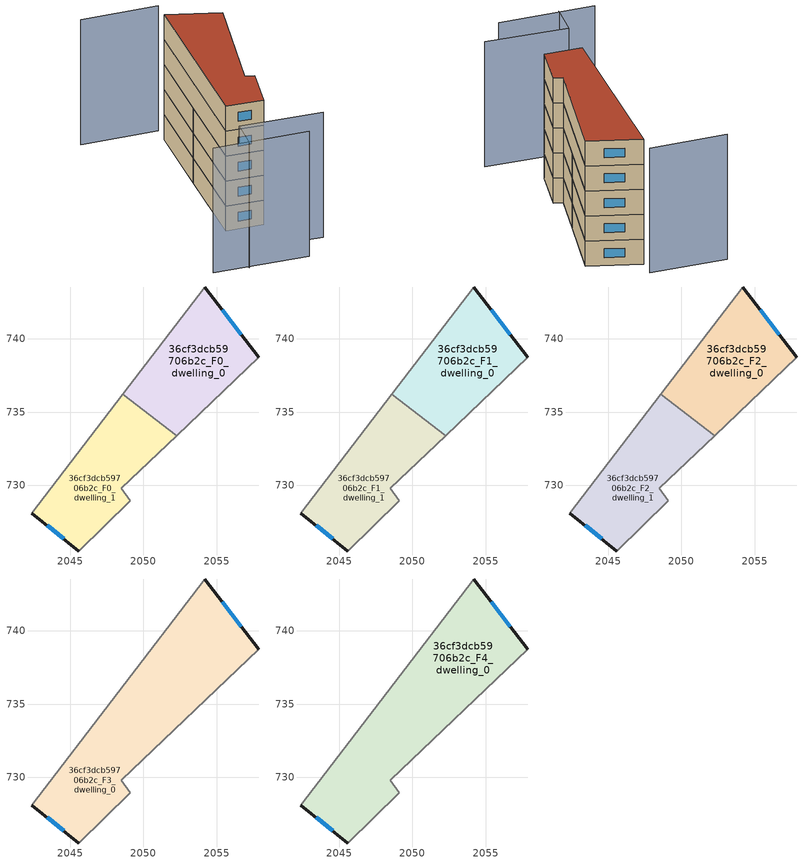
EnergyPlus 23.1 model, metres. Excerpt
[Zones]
36cf3dcb59706b2c_F0_dwelling_0
 floor ground (EU_floor_Construction): 2054.19,743.51 2057.84,738.71 2052.26,733.39 2048.59,736.2 z0
 wall outside (EU_wall_Construction): 2057.84,738.71 2054.19,743.51 z0:3
 wall adiabatic (EU_wall_Construction): 2052.26,733.39 2057.84,738.71 / 2054.19,743.51 2048.59,736.2 z0:3
 wall to 36cf3dcb59706b2c_F0_dwelling_1 (EU_wall_Construction): 2048.59,736.2 2052.26,733.39 z0:3
 window (EU_Window_Construction): 2056.65,740.28 2055.38,741.95 z0.98:2.02
36cf3dcb59706b2c_F0_dwelling_1
 floor ground (EU_floor_Construction): 2052.26,733.39 2048.48,729.79 2049.11,728.96 2045.6,725.54 2042.4,728.12 2048.59,736.2 z0
 wall outside (EU_wall_Construction): 2042.4,728.12 2045.6,725.54 z0:3
 wall adiabatic (EU_wall_Construction): 2048.59,736.2 2042.4,728.12 / 2045.6,725.54 2049.11,728.96 2048.48,729.79 2052.26,733.39 z0:3
 window (EU_Window_Construction): 2043.44,727.28 2044.56,726.37 z0.98:2.02
36cf3dcb59706b2c_F1_dwelling_0
 floor to 36cf3dcb59706b2c_F0_dwelling_0 (EU_floor_Construction): 2054.19,743.51 2057.84,738.71 2052.26,733.39 2048.59,736.2 z3
 wall outside (EU_wall_Construction): 2057.84,738.71 2054.19,743.51 z3:6
 wall adiabatic (EU_wall_Construction): 2052.26,733.39 2057.84,738.71 / 2054.19,743.51 2048.59,736.2 z3:6
 wall to 36cf3dcb59706b2c_F1_dwelling_1 (EU_wall_Construction): 2048.59,736.2 2052.26,733.39 z3:6
 window (EU_Window_Construction): 2056.65,740.28 2055.38,741.95 z3.98:5.02
36cf3dcb59706b2c_F1_dwelling_1
 floor to 36cf3dcb59706b2c_F0_dwelling_1 (EU_floor_Construction): 2052.26,733.39 2048.48,729.79 2049.11,728.96 2045.6,725.54 2042.4,728.12 2048.59,736.2 z3
 wall outside (EU_wall_Construction): 2042.4,728.12 2045.6,725.54 z3:6
 wall adiabatic (EU_wall_Construction): 2048.59,736.2 2042.4,728.12 / 2045.6,725.54 2049.11,728.96 2048.48,729.79 2052.26,733.39 z3:6
 window (EU_Window_Construction): 2043.44,727.28 2044.56,726.37 z3.98:5.02
36cf3dcb59706b2c_F2_dwelling_0
 floor to 36cf3dcb59706b2c_F1_dwelling_0 (EU_floor_Construction): 2054.19,743.51 2057.84,738.71 2052.26,733.39 2048.59,736.2 z6
 wall outside (EU_wall_Construction): 2057.84,738.71 2054.19,743.51 z6:9
 wall adiabatic (EU_wall_Construction): 2052.26,733.39 2057.84,738.71 / 2054.19,743.51 2048.59,736.2 z6:9
 wall to 36cf3dcb59706b2c_F2_dwelling_1 (EU_wall_Construction): 2048.59,736.2 2052.26,733.39 z6:9
 window (EU_Window_Construction): 2056.65,740.28 2055.38,741.95 z6.98:8.02
36cf3dcb59706b2c_F2_dwelling_1
 floor to 36cf3dcb59706b2c_F1_dwelling_1 (EU_floor_Construction): 2052.26,733.39 2048.48,729.79 2049.11,728.96 2045.6,725.54 2042.4,728.12 2048.59,736.2 z6
 wall outside (EU_wall_Construction): 2042.4,728.12 2045.6,725.54 z6:9
 wall adiabatic (EU_wall_Construction): 2048.59,736.2 2042.4,728.12 / 2045.6,725.54 2049.11,728.96 2048.48,729.79 2052.26,733.39 z6:9
 window (EU_Window_Construction): 2043.44,727.28 2044.56,726.37 z6.98:8.02
36cf3dcb59706b2c_F3_dwelling_0
 floor to 36cf3dcb59706b2c_F2_dwelling_0 (EU_floor_Construction): 2054.19,743.51 2057.84,738.71 2052.26,733.39 2048.59,736.2 z9
 floor to 36cf3dcb59706b2c_F2_dwelling_1 (EU_floor_Construction): 2052.26,733.39 2048.48,729.79 2049.11,728.96 2045.6,725.54 2042.4,728.12 2048.59,736.2 z9
 wall outside (EU_wall_Construction): 2042.4,728.12 2045.6,725.54 / 2057.84,738.71 2054.19,743.51 z9:12
 wall adiabatic (EU_wall_Construction): 2045.6,725.54 2049.11,728.96 2048.48,729.79 2057.84,738.71 / 2054.19,743.51 2042.4,728.12 z9:12
 window (EU_Window_Construction): 2043.44,727.28 2044.56,726.37 / 2056.65,740.28 2055.38,741.95 z9.98:11.02
36cf3dcb59706b2c_F4_dwelling_0
 floor to 36cf3dcb59706b2c_F3_dwelling_0 (EU_floor_Construction): 2054.19,743.51 2057.84,738.71 2048.48,729.79 2049.11,728.96 2045.6,725.54 2042.4,728.12 z12
 wall outside (EU_wall_Construction): 2042.4,728.12 2045.6,725.54 / 2057.84,738.71 2054.19,743.51 z12:15
 wall adiabatic (EU_wall_Construction): 2045.6,725.54 2049.11,728.96 2048.48,729.79 2057.84,738.71 / 2054.19,743.51 2042.4,728.12 z12:15
 window (EU_Window_Construction): 2043.44,727.28 2044.56,726.37 / 2056.65,740.28 2055.38,741.95 z12.98:14.02
 roof outside (EU_roof_Construction): 2049.11,728.96 2048.48,729.79 2057.84,738.71 2054.19,743.51 2042.4,728.12 2045.6,725.54 z15
shading: 2034.74,724.57 2042.98,718.22 / 2037.69,722.07 2039.88,724.79 / 2039.88,724.79 2046.97,719.09 / 2048.6,750.1 2055.3,744.97 z0:15
[Building]
EU S2 Campaign: North Axis=0; Terrain=City; Solar Distribution=FullExterior
[Site:Location]
Bologna: Latitude=44.5; Longitude=11.25; Time Zone=1; Elevation=37
[SizingPeriod:WeatherFileDays]
AnnualSizingPeriod: Begin Month=1; Begin Day of Month=1; End Month=12; End Day of Month=31; Day of Week for Start Day=Monday; Use Weather File Daylight Saving Period=No; Use Weather File Rain and Snow Indicators=No
[MATERIAL]
EU_InternalMass_Material: Roughness=MediumRough; Thickness=0.1; Conductivity=1; Density=1800; Specific Heat=900; Thermal Absorptance=0.9; Solar Absorptance=0.7; Visible Absorptance=0.7
[MATERIAL:NOMASS] Roughness=MediumRough; Thermal Absorptance=0.9; Solar Absorptance=0.7; Visible Absorptance=0.7
Name | Thermal Resistance
EU_wall_NoMass | 0.905828
EU_roof_NoMass | 0.37593
EU_floor_NoMass | 0.67114
[WINDOWMATERIAL:SIMPLEGLAZINGSYSTEM]
EU_Window_SimpleGlazing: UFactor=4.52486; Solar Heat Gain Coefficient=0.85; Visible Transmittance=0.85
[CONSTRUCTION]
EU_wall_Construction: EU_wall_NoMass
EU_roof_Construction: EU_roof_NoMass
EU_floor_Construction: EU_floor_NoMass
EU_Window_Construction: EU_Window_SimpleGlazing
EU_InternalMass_Construction: EU_InternalMass_Material
[ZONE] Type=1; Multiplier=1; Ceiling Height=autocalculate; Floor Area=autocalculate; Part of Total Floor Area=Yes
Name | Volume
36cf3dcb59706b2c_F0_dwelling_0 | 133.287
36cf3dcb59706b2c_F1_dwelling_0; 36cf3dcb59706b2c_F2_dwelling_0 | 133.288
36cf3dcb59706b2c_F3_dwelling_0 | 266.574
36cf3dcb59706b2c_F4_dwelling_0 | 266.586
36cf3dcb59706b2c_F0_dwelling_1 | 133.291
36cf3dcb59706b2c_F1_dwelling_1; 36cf3dcb59706b2c_F2_dwelling_1 | 133.292
[INTERNALMASS] Construction=EU_InternalMass_Construction
Name | Zone or ZoneList | Surface Area
36cf3dcb59706b2c_F0_dwelling_0_EU_InternalMass | 36cf3dcb59706b2c_F0_dwelling_0 | 44.4299
36cf3dcb59706b2c_F0_dwelling_1_EU_InternalMass | 36cf3dcb59706b2c_F0_dwelling_1 | 44.4299
36cf3dcb59706b2c_F1_dwelling_0_EU_InternalMass | 36cf3dcb59706b2c_F1_dwelling_0 | 44.4299
36cf3dcb59706b2c_F1_dwelling_1_EU_InternalMass | 36cf3dcb59706b2c_F1_dwelling_1 | 44.4299
36cf3dcb59706b2c_F2_dwelling_0_EU_InternalMass | 36cf3dcb59706b2c_F2_dwelling_0 | 44.4299
36cf3dcb59706b2c_F2_dwelling_1_EU_InternalMass | 36cf3dcb59706b2c_F2_dwelling_1 | 44.4299
36cf3dcb59706b2c_F3_dwelling_0_EU_InternalMass | 36cf3dcb59706b2c_F3_dwelling_0 | 88.8617
36cf3dcb59706b2c_F4_dwelling_0_EU_InternalMass | 36cf3dcb59706b2c_F4_dwelling_0 | 88.8617
[OTHEREQUIPMENT] Fuel Type=Electricity; Design Level Calculation Method=Watts/Area; Power per Zone Floor Area=1; Fraction Latent=0; Fraction Radiant=0; Fraction Lost=0; Carbon Dioxide Generation Rate=0; EndUse Subcategory=EU_Step8_InternalGains
Name | Zone or ZoneList or Space or SpaceList | Schedule
EU_Step8_InternalGain_36cf3dcb59706b2c_F0_dwelling_0_f000 | 36cf3dcb59706b2c_F0_dwelling_0 | EU_Step8_GainSchedule_36cf3dcb59706b2c_F0_dwelling_0_f000
EU_Step8_InternalGain_36cf3dcb59706b2c_F0_dwelling_1_f000 | 36cf3dcb59706b2c_F0_dwelling_1 | EU_Step8_GainSchedule_36cf3dcb59706b2c_F0_dwelling_1_f000
EU_Step8_InternalGain_36cf3dcb59706b2c_F1_dwelling_0_f000 | 36cf3dcb59706b2c_F1_dwelling_0 | EU_Step8_GainSchedule_36cf3dcb59706b2c_F1_dwelling_0_f000
EU_Step8_InternalGain_36cf3dcb59706b2c_F1_dwelling_1_f000 | 36cf3dcb59706b2c_F1_dwelling_1 | EU_Step8_GainSchedule_36cf3dcb59706b2c_F1_dwelling_1_f000
EU_Step8_InternalGain_36cf3dcb59706b2c_F2_dwelling_0_f000 | 36cf3dcb59706b2c_F2_dwelling_0 | EU_Step8_GainSchedule_36cf3dcb59706b2c_F2_dwelling_0_f000
EU_Step8_InternalGain_36cf3dcb59706b2c_F2_dwelling_1_f000 | 36cf3dcb59706b2c_F2_dwelling_1 | EU_Step8_GainSchedule_36cf3dcb59706b2c_F2_dwelling_1_f000
EU_Step8_InternalGain_36cf3dcb59706b2c_F3_dwelling_0_f000 | 36cf3dcb59706b2c_F3_dwelling_0 | EU_Step8_GainSchedule_36cf3dcb59706b2c_F3_dwelling_0_f000
EU_Step8_InternalGain_36cf3dcb59706b2c_F4_dwelling_0_f000 | 36cf3dcb59706b2c_F4_dwelling_0 | EU_Step8_GainSchedule_36cf3dcb59706b2c_F4_dwelling_0_f000
[ZONEVENTILATION:DESIGNFLOWRATE] Schedule=EU_AlwaysOn; Design Flow Rate Calculation Method=AirChanges/Hour; Air Changes per Hour=0.73129; Ventilation Type=Natural; Fan Pressure Rise=0; Fan Total Efficiency=1; Constant Term Coefficient=1; Temperature Term Coefficient=0; Velocity Term Coefficient=0; Velocity Squared Term Coefficient=0; Minimum Indoor Temperature=-100; Maximum Indoor Temperature=100; Delta Temperature=-100; Minimum Outdoor Temperature=-100; Maximum Outdoor Temperature=100; Maximum Wind Speed=40
Name | Zone or ZoneList or Space or SpaceList
EU_ConstantAir_36cf3dcb59706b2c_F0_dwelling_0 | 36cf3dcb59706b2c_F0_dwelling_0
EU_ConstantAir_36cf3dcb59706b2c_F0_dwelling_1 | 36cf3dcb59706b2c_F0_dwelling_1
EU_ConstantAir_36cf3dcb59706b2c_F1_dwelling_0 | 36cf3dcb59706b2c_F1_dwelling_0
EU_ConstantAir_36cf3dcb59706b2c_F1_dwelling_1 | 36cf3dcb59706b2c_F1_dwelling_1
EU_ConstantAir_36cf3dcb59706b2c_F2_dwelling_0 | 36cf3dcb59706b2c_F2_dwelling_0
EU_ConstantAir_36cf3dcb59706b2c_F2_dwelling_1 | 36cf3dcb59706b2c_F2_dwelling_1
EU_ConstantAir_36cf3dcb59706b2c_F3_dwelling_0 | 36cf3dcb59706b2c_F3_dwelling_0
EU_ConstantAir_36cf3dcb59706b2c_F4_dwelling_0 | 36cf3dcb59706b2c_F4_dwelling_0
[HVACTEMPLATE:THERMOSTAT] Constant Heating Setpoint=20; Constant Cooling Setpoint=50
EU_HeatOnly_36cf3dcb59706b2c_F0_dwelling_0; EU_HeatOnly_36cf3dcb59706b2c_F0_dwelling_1; EU_HeatOnly_36cf3dcb59706b2c_F1_dwelling_0; EU_HeatOnly_36cf3dcb59706b2c_F1_dwelling_1; EU_HeatOnly_36cf3dcb59706b2c_F2_dwelling_0; EU_HeatOnly_36cf3dcb59706b2c_F2_dwelling_1; EU_HeatOnly_36cf3dcb59706b2c_F3_dwelling_0; EU_HeatOnly_36cf3dcb59706b2c_F4_dwelling_0
[HVACTEMPLATE:ZONE:IDEALLOADSAIRSYSTEM] System Availability Schedule=EU_AlwaysOn; Maximum Heating Supply Air Temperature=50; Minimum Cooling Supply Air Temperature=13; Maximum Heating Supply Air Humidity Ratio=0.0156; Minimum Cooling Supply Air Humidity Ratio=0.0077; Heating Limit=NoLimit; Cooling Limit=NoLimit; Heating Availability Schedule=EU_AlwaysOn; Cooling Availability Schedule=EU_CoolingOff; Dehumidification Control Type=ConstantSensibleHeatRatio; Cooling Sensible Heat Ratio=0.7; Dehumidification Setpoint=60; Humidification Control Type=None; Humidification Setpoint=30; Outdoor Air Method=None; Outdoor Air Flow Rate per Person=0.00944; Outdoor Air Flow Rate per Zone Floor Area=0; Outdoor Air Flow Rate per Zone=0; Demand Controlled Ventilation Type=None; Outdoor Air Economizer Type=NoEconomizer; Heat Recovery Type=None; Sensible Heat Recovery Effectiveness=0.7; Latent Heat Recovery Effectiveness=0.65
Name | Template Thermostat
36cf3dcb59706b2c_F0_dwelling_0 | EU_HeatOnly_36cf3dcb59706b2c_F0_dwelling_0
36cf3dcb59706b2c_F0_dwelling_1 | EU_HeatOnly_36cf3dcb59706b2c_F0_dwelling_1
36cf3dcb59706b2c_F1_dwelling_0 | EU_HeatOnly_36cf3dcb59706b2c_F1_dwelling_0
36cf3dcb59706b2c_F1_dwelling_1 | EU_HeatOnly_36cf3dcb59706b2c_F1_dwelling_1
36cf3dcb59706b2c_F2_dwelling_0 | EU_HeatOnly_36cf3dcb59706b2c_F2_dwelling_0
36cf3dcb59706b2c_F2_dwelling_1 | EU_HeatOnly_36cf3dcb59706b2c_F2_dwelling_1
36cf3dcb59706b2c_F3_dwelling_0 | EU_HeatOnly_36cf3dcb59706b2c_F3_dwelling_0
36cf3dcb59706b2c_F4_dwelling_0 | EU_HeatOnly_36cf3dcb59706b2c_F4_dwelling_0
[SIZING:ZONE] Zone Cooling Design Supply Air Temperature Input Method=SupplyAirTemperature; Zone Cooling Design Supply Air Temperature=13; Zone Heating Design Supply Air Temperature Input Method=SupplyAirTemperature; Zone Heating Design Supply Air Temperature=50; Zone Cooling Design Supply Air Humidity Ratio=0.008; Zone Heating Design Supply Air Humidity Ratio=0.008; Cooling Design Air Flow Method=DesignDay; Cooling Design Air Flow Rate=0; Cooling Minimum Air Flow per Zone Floor Area=0.000762; Cooling Minimum Air Flow=0; Cooling Minimum Air Flow Fraction=0.2; Heating Design Air Flow Method=DesignDay; Heating Design Air Flow Rate=0; Heating Maximum Air Flow per Zone Floor Area=0.002032; Heating Maximum Air Flow=0.141576; Heating Maximum Air Flow Fraction=0.3; Account for Dedicated Outdoor Air System=No; Dedicated Outdoor Air System Control Strategy=NeutralSupplyAir; Dedicated Outdoor Air Low Setpoint Temperature for Design=autosize; Dedicated Outdoor Air High Setpoint Temperature for Design=autosize; Zone Load Sizing Method=Sensible Load Only No Latent Load; Zone Latent Cooling Design Supply Air Humidity Ratio Input Method=HumidityRatioDifference; Zone Cooling Design Supply Air Humidity Ratio Difference=0.005; Zone Latent Heating Design Supply Air Humidity Ratio Input Method=HumidityRatioDifference; Zone Humidification Design Supply Air Humidity Ratio Difference=0.005
36cf3dcb59706b2c_F0_dwelling_0; 36cf3dcb59706b2c_F0_dwelling_1; 36cf3dcb59706b2c_F1_dwelling_0; 36cf3dcb59706b2c_F1_dwelling_1; 36cf3dcb59706b2c_F2_dwelling_0; 36cf3dcb59706b2c_F2_dwelling_1; 36cf3dcb59706b2c_F3_dwelling_0; 36cf3dcb59706b2c_F4_dwelling_0
[SCHEDULE:CONSTANT]
Name | Hourly Value
EU_AlwaysOn | 1
EU_CoolingOff | 0
[SCHEDULE:FILE] Column Number=1; Rows to Skip at Top=0; Number of Hours of Data=8760; Column Separator=Comma; Interpolate to Timestep=No; Minutes per Item=60; Adjust Schedule for Daylight Savings=Yes
Name | File
EU_Step8_GainSchedule_36cf3dcb59706b2c_F0_dwelling_0_f000 | ../../schedules/36cf3dcb59706b2c/36cf3dcb59706b2c_F0_dwelling_0_f000_gain.csv
EU_Step8_GainSchedule_36cf3dcb59706b2c_F0_dwelling_1_f000 | ../../schedules/36cf3dcb59706b2c/36cf3dcb59706b2c_F0_dwelling_1_f000_gain.csv
EU_Step8_GainSchedule_36cf3dcb59706b2c_F1_dwelling_0_f000 | ../../schedules/36cf3dcb59706b2c/36cf3dcb59706b2c_F1_dwelling_0_f000_gain.csv
EU_Step8_GainSchedule_36cf3dcb59706b2c_F1_dwelling_1_f000 | ../../schedules/36cf3dcb59706b2c/36cf3dcb59706b2c_F1_dwelling_1_f000_gain.csv
EU_Step8_GainSchedule_36cf3dcb59706b2c_F2_dwelling_0_f000 | ../../schedules/36cf3dcb59706b2c/36cf3dcb59706b2c_F2_dwelling_0_f000_gain.csv
EU_Step8_GainSchedule_36cf3dcb59706b2c_F2_dwelling_1_f000 | ../../schedules/36cf3dcb59706b2c/36cf3dcb59706b2c_F2_dwelling_1_f000_gain.csv
EU_Step8_GainSchedule_36cf3dcb59706b2c_F3_dwelling_0_f000 | ../../schedules/36cf3dcb59706b2c/36cf3dcb59706b2c_F3_dwelling_0_f000_gain.csv
EU_Step8_GainSchedule_36cf3dcb59706b2c_F4_dwelling_0_f000 | ../../schedules/36cf3dcb59706b2c/36cf3dcb59706b2c_F4_dwelling_0_f000_gain.csv
